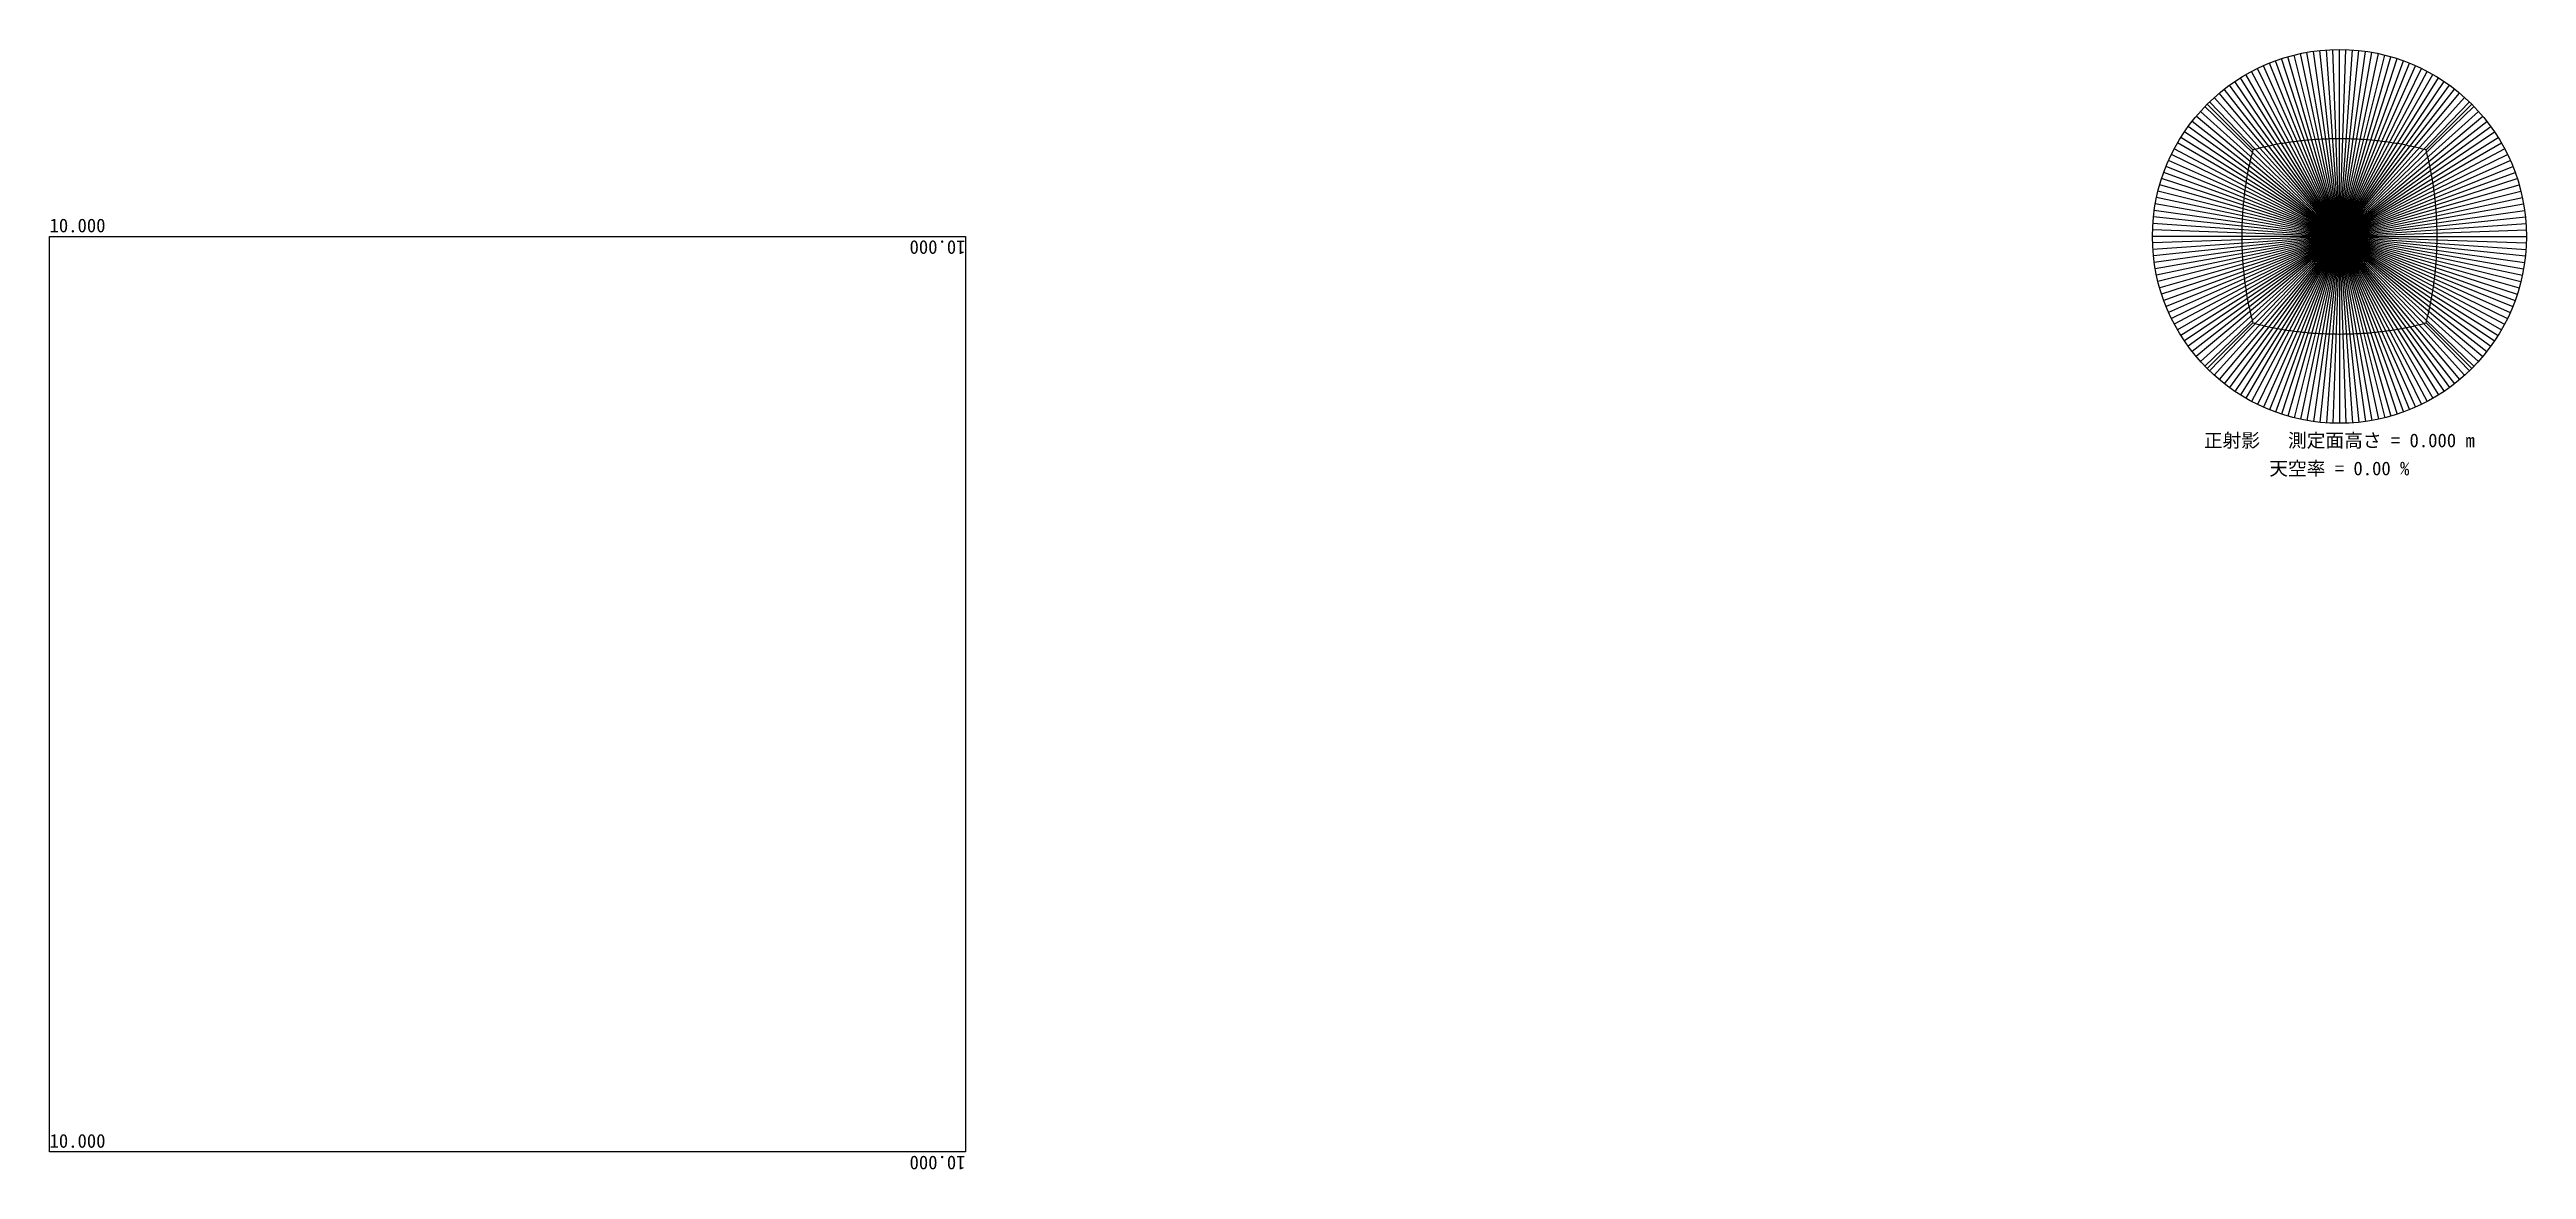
# Model space of a CAD drawing. Units: millimetres at full size, sheet at 1:100. Extents: x -9429 to 23684, y -9848 to 5133.
import ezdxf
from ezdxf.enums import TextEntityAlignment as Align

# ---------------------------------------------------------------- set-up
doc = ezdxf.new("R2010")
doc.units = ezdxf.units.MM
doc.header["$LTSCALE"] = 100
doc.layers.add('0-0', color=4, linetype='Continuous')
doc.styles.add('ＭＳ ゴシック', font='')
doc.styles.get('ＭＳ ゴシック').set_extended_font_data('MS Gothic')

msp = doc.modelspace()

# ---------------------------------------------------------------- linework, layer by layer
at = {"layer": '0-0'}
for q in [(20328.6, 4981.9), (20411.1, 5010.3), (20494.6, 5035.8), (20578.9, 5058.4), (20663.9, 5078), (20749.6, 5094.7), (20835.7, 5108.3), (20922.4, 5119), (21009.3, 5126.6), (21096.4, 5131.1), (21183.7, 5132.7), (21270.9, 5131.1), (21358.1, 5126.6), (21445, 5119), (21531.6, 5108.3), (21617.8, 5094.7), (21703.5, 5078), (21788.5, 5058.4), (21872.8, 5035.8), (21956.2, 5010.3), (22038.7, 4981.9), (19714.2, 4655.2), (19785.7, 4705.2), (19858.9, 4752.8), (19933.7, 4797.7), (20010, 4840), (20087.7, 4879.6), (20166.8, 4916.5), (20247.2, 4950.6), (22120.2, 4950.6), (22200.5, 4916.5), (22279.6, 4879.6), (22357.4, 4840), (22433.7, 4797.7), (22508.5, 4752.8), (22581.7, 4705.2), (22653.1, 4655.2), (19325.8, 4305.5), (19385.3, 4369.3), (19447, 4431), (19510.8, 4490.5), (19576.7, 4547.8), (19644.5, 4602.7), (22722.8, 4602.7), (22790.6, 4547.8), (22856.5, 4490.5), (22920.3, 4431), (22982, 4369.3), (23041.5, 4305.5), (19111.1, 4030.6), (19161.1, 4102.1), (19213.6, 4171.8), (19268.6, 4239.6), (23098.8, 4239.6), (23153.7, 4171.8), (23206.2, 4102.1), (23256.3, 4030.6), (18899.8, 3649.5), (18936.7, 3728.6), (18976.3, 3806.3), (19018.6, 3882.7), (19063.6, 3957.5), (23303.8, 3957.5), (23348.7, 3882.7), (23391, 3806.3), (23430.7, 3728.6), (23467.5, 3649.5), (18780.5, 3321.7), (18806, 3405.2), (18834.4, 3487.7), (18865.7, 3569.2), (23501.6, 3569.2), (23532.9, 3487.7), (23561.3, 3405.2), (23586.8, 3321.7), (18708, 2980.6), (18721.7, 3066.8), (18738.3, 3152.4), (18757.9, 3237.5), (23609.4, 3237.5), (23629, 3152.4), (23645.7, 3066.8), (23659.3, 2980.6), (18685.2, 2719.9), (18689.8, 2807), (18697.4, 2894), (23670, 2894), (23677.6, 2807), (23682.2, 2719.9), (18683.7, 2632.7), (18685.2, 2545.4), (18689.8, 2458.3), (18697.4, 2371.3), (18708, 2284.7), (18721.7, 2198.5), (18738.3, 2112.9), (18757.9, 2027.8), (18780.5, 1943.6), (18806, 1860.1), (18834.4, 1777.6), (18865.7, 1696.1), (18899.8, 1615.8), (18936.7, 1536.7), (18976.3, 1459), (19018.6, 1382.7), (19063.6, 1307.9), (19111.1, 1234.7), (19161.1, 1163.2), (19213.6, 1093.5), (19268.6, 1025.7), (19325.8, 959.8), (19385.3, 896), (19447, 834.3), (19510.8, 774.8), (19576.7, 717.5), (19644.5, 662.6), (19714.2, 610.1), (19785.7, 560.1), (19858.9, 512.5), (19933.7, 467.6), (20010, 425.3), (20087.7, 385.7), (20166.8, 348.8), (20247.2, 314.7), (20328.6, 283.4), (20411.1, 255), (20494.6, 229.5), (20578.9, 206.9), (20663.9, 187.3), (20749.6, 170.6), (20835.7, 157), (20922.4, 146.3), (21009.3, 138.7), (21096.4, 134.2), (23683.7, 2632.7), (21183.7, 132.7), (21270.9, 134.2), (21358.1, 138.7), (21445, 146.3), (21531.6, 157), (21617.8, 170.6), (21703.5, 187.3), (21788.5, 206.9), (21872.8, 229.5), (21956.2, 255), (22038.7, 283.4), (22120.2, 314.7), (22200.5, 348.8), (22279.6, 385.7), (22357.4, 425.3), (22433.7, 467.6), (22508.5, 512.5), (22581.7, 560.1), (22653.1, 610.1), (22722.8, 662.6), (22790.6, 717.5), (22856.5, 774.8), (22920.3, 834.3), (22982, 896), (23041.5, 959.8), (23098.8, 1025.7), (23153.7, 1093.5), (23206.2, 1163.2), (23256.3, 1234.7), (23303.8, 1307.9), (23348.7, 1382.7), (23391, 1459), (23430.7, 1536.7), (23467.5, 1615.8), (23501.6, 1696.1), (23532.9, 1777.6), (23561.3, 1860.1), (23586.8, 1943.6), (23609.4, 2027.8), (23629, 2112.9), (23645.7, 2198.5), (23659.3, 2284.7), (23670, 2371.3), (23677.6, 2458.3), (23682.2, 2545.4)]:
    msp.add_line((21183.7, 2632.7), q, dxfattribs=at)
at = {"layer": '0-0', "color": 7}
for p, q in [((19415.9, 4400.4), (20026.5, 3789.8)), ((22951.4, 4400.4), (22340.8, 3789.8)), ((19415.9, 864.9), (20026.5, 1475.5)), ((22951.4, 864.9), (22340.8, 1475.5))]:
    msp.add_line(p, q, dxfattribs=at)
for points in [[(20026.5, 3789.8), (20021.1, 3769.7), (20015.7, 3749.3), (20010.4, 3728.6), (20005.1, 3707.6), (19999.9, 3686.3), (19994.7, 3664.8), (19989.6, 3643), (19984.6, 3620.9), (19979.6, 3598.5), (19974.8, 3575.9), (19970, 3552.9), (19965.2, 3529.8), (19960.6, 3506.3), (19956, 3482.6), (19951.6, 3458.6), (19947.2, 3434.3), (19943, 3409.8), (19938.8, 3385), (19934.8, 3360), (19930.8, 3334.8), (19927, 3309.3), (19923.3, 3283.6), (19919.7, 3257.7), (19916.3, 3231.5), (19913, 3205.2), (19909.8, 3178.6), (19906.7, 3151.8), (19903.8, 3124.9), (19901.1, 3097.8), (19898.5, 3070.5), (19896, 3043), (19893.7, 3015.4), (19891.5, 2987.6), (19889.5, 2959.7), (19887.7, 2931.7), (19886, 2903.6), (19884.5, 2875.4), (19883.1, 2847), (19881.9, 2818.6)], [(20310, 3855.7), (20286.6, 3851.1), (20263.4, 3846.4), (20240.5, 3841.6), (20217.8, 3836.7), (20195.4, 3831.7), (20173.3, 3826.7), (20151.5, 3821.6), (20130, 3816.4), (20108.7, 3811.2), (20087.8, 3805.9), (20067.1, 3800.6), (20046.7, 3795.2), (20026.5, 3789.8)], [(21369.6, 3934.4), (21341.2, 3935.4), (21312.6, 3936.3), (21284, 3937), (21255.4, 3937.5), (21226.7, 3937.8), (21198, 3938), (21169.3, 3938), (21140.6, 3937.8), (21112, 3937.5), (21083.3, 3937), (21054.7, 3936.3), (21026.2, 3935.4), (20997.7, 3934.4), (20969.3, 3933.2), (20941, 3931.9), (20912.7, 3930.3), (20884.6, 3928.7), (20856.6, 3926.8), (20828.7, 3924.8), (20800.9, 3922.6), (20773.3, 3920.3), (20745.9, 3917.9), (20718.6, 3915.2), (20691.4, 3912.5), (20664.5, 3909.6), (20637.7, 3906.5), (20611.2, 3903.3), (20584.8, 3900), (20558.7, 3896.6), (20532.7, 3893), (20507, 3889.3), (20481.5, 3885.5), (20456.3, 3881.6), (20431.3, 3877.5), (20406.5, 3873.4), (20382, 3869.1), (20357.8, 3864.7), (20333.8, 3860.3), (20310, 3855.7)], [(22340.8, 3789.8), (22320.7, 3795.2), (22300.3, 3800.6), (22279.6, 3805.9), (22258.6, 3811.2), (22237.4, 3816.4), (22215.8, 3821.6), (22194, 3826.7), (22171.9, 3831.7), (22149.5, 3836.7), (22126.9, 3841.6), (22104, 3846.4), (22080.8, 3851.1), (22057.3, 3855.7), (22033.6, 3860.3), (22009.6, 3864.7), (21985.3, 3869.1), (21960.8, 3873.4), (21936.1, 3877.5), (21911.1, 3881.6), (21885.8, 3885.5), (21860.3, 3889.3), (21834.6, 3893), (21808.7, 3896.6), (21782.5, 3900), (21756.2, 3903.3), (21729.6, 3906.5), (21702.9, 3909.6), (21675.9, 3912.5), (21648.8, 3915.2), (21621.5, 3917.9), (21594, 3920.3), (21566.4, 3922.6), (21538.7, 3924.8), (21510.8, 3926.8), (21482.8, 3928.7), (21454.6, 3930.3), (21426.4, 3931.9), (21398.1, 3933.2), (21369.6, 3934.4)], [(22406.8, 3506.3), (22402.1, 3529.8), (22397.4, 3552.9), (22392.6, 3575.9), (22387.7, 3598.5), (22382.7, 3620.9), (22377.7, 3643), (22372.6, 3664.8), (22367.4, 3686.3), (22362.2, 3707.6), (22356.9, 3728.6), (22351.6, 3749.3), (22346.2, 3769.7), (22340.8, 3789.8)], [(22485.4, 2446.7), (22486.5, 2475.2), (22487.3, 2503.7), (22488, 2532.3), (22488.5, 2561), (22488.9, 2589.6), (22489, 2618.3), (22489, 2647), (22488.9, 2675.7), (22488.5, 2704.3), (22488, 2733), (22487.3, 2761.6), (22486.5, 2790.1), (22485.4, 2818.6), (22484.2, 2847), (22482.9, 2875.4), (22481.4, 2903.6), (22479.7, 2931.7), (22477.8, 2959.7), (22475.8, 2987.6), (22473.7, 3015.4), (22471.4, 3043), (22468.9, 3070.5), (22466.3, 3097.8), (22463.5, 3124.9), (22460.6, 3151.8), (22457.6, 3178.6), (22454.4, 3205.2), (22451.1, 3231.5), (22447.6, 3257.7), (22444, 3283.6), (22440.3, 3309.3), (22436.5, 3334.8), (22432.6, 3360), (22428.5, 3385), (22424.4, 3409.8), (22420.1, 3434.3), (22415.8, 3458.6), (22411.3, 3482.6), (22406.8, 3506.3)], [(19881.9, 2818.6), (19880.9, 2790.1), (19880, 2761.6), (19879.3, 2733), (19878.8, 2704.3), (19878.5, 2675.7), (19878.3, 2647), (19878.3, 2618.3), (19878.5, 2589.6), (19878.8, 2561), (19879.3, 2532.3), (19880, 2503.7), (19880.9, 2475.2), (19881.9, 2446.7), (19883.1, 2418.3), (19884.5, 2389.9), (19886, 2361.7), (19887.7, 2333.6), (19889.5, 2305.6), (19891.5, 2277.7), (19893.7, 2249.9), (19896, 2222.3), (19898.5, 2194.8), (19901.1, 2167.5), (19903.8, 2140.4), (19906.7, 2113.5), (19909.8, 2086.7), (19913, 2060.1), (19916.3, 2033.8), (19919.7, 2007.6), (19923.3, 1981.7), (19927, 1956), (19930.8, 1930.5), (19934.8, 1905.3), (19938.8, 1880.3), (19943, 1855.5), (19947.2, 1831), (19951.6, 1806.7), (19956, 1782.8), (19960.6, 1759)], [(22340.8, 1475.5), (22346.2, 1495.6), (22351.6, 1516), (22356.9, 1536.7), (22362.2, 1557.7), (22367.4, 1579), (22372.6, 1600.5), (22377.7, 1622.3), (22382.7, 1644.4), (22387.7, 1666.8), (22392.6, 1689.4), (22397.4, 1712.4), (22402.1, 1735.6), (22406.8, 1759), (22411.3, 1782.8), (22415.8, 1806.7), (22420.1, 1831), (22424.4, 1855.5), (22428.5, 1880.3), (22432.6, 1905.3), (22436.5, 1930.5), (22440.3, 1956), (22444, 1981.7), (22447.6, 2007.6), (22451.1, 2033.8), (22454.4, 2060.1), (22457.6, 2086.7), (22460.6, 2113.5), (22463.5, 2140.4), (22466.3, 2167.5), (22468.9, 2194.8), (22471.4, 2222.3), (22473.7, 2249.9), (22475.8, 2277.7), (22477.8, 2305.6), (22479.7, 2333.6), (22481.4, 2361.7), (22482.9, 2389.9), (22484.2, 2418.3), (22485.4, 2446.7)], [(19960.6, 1759), (19965.2, 1735.6), (19970, 1712.4), (19974.8, 1689.4), (19979.6, 1666.8), (19984.6, 1644.4), (19989.6, 1622.3), (19994.7, 1600.5), (19999.9, 1579), (20005.1, 1557.7), (20010.4, 1536.7), (20015.7, 1516), (20021.1, 1495.6), (20026.5, 1475.5)], [(20026.5, 1475.5), (20046.7, 1470.1), (20067.1, 1464.7), (20087.8, 1459.4), (20108.7, 1454.1), (20130, 1448.9), (20151.5, 1443.7), (20173.3, 1438.6), (20195.4, 1433.6), (20217.8, 1428.6), (20240.5, 1423.7), (20263.4, 1418.9), (20286.6, 1414.2), (20310, 1409.6), (20333.8, 1405), (20357.8, 1400.6), (20382, 1396.2), (20406.5, 1391.9), (20431.3, 1387.8), (20456.3, 1383.7), (20481.5, 1379.8), (20507, 1376), (20532.7, 1372.3), (20558.7, 1368.7), (20584.8, 1365.3), (20611.2, 1362), (20637.7, 1358.8), (20664.5, 1355.7), (20691.4, 1352.8), (20718.6, 1350.1), (20745.9, 1347.4), (20773.3, 1345), (20800.9, 1342.7), (20828.7, 1340.5), (20856.6, 1338.5), (20884.6, 1336.6), (20912.7, 1335), (20941, 1333.4), (20969.3, 1332.1), (20997.7, 1330.9)], [(20997.7, 1330.9), (21026.2, 1329.9), (21054.7, 1329), (21083.3, 1328.3), (21112, 1327.8), (21140.6, 1327.5), (21169.3, 1327.3), (21198, 1327.3), (21226.7, 1327.5), (21255.4, 1327.8), (21284, 1328.3), (21312.6, 1329), (21341.2, 1329.9), (21369.6, 1330.9), (21398.1, 1332.1), (21426.4, 1333.4), (21454.6, 1335), (21482.8, 1336.6), (21510.8, 1338.5), (21538.7, 1340.5), (21566.4, 1342.7), (21594, 1345), (21621.5, 1347.4), (21648.8, 1350.1), (21675.9, 1352.8), (21702.9, 1355.7), (21729.6, 1358.8), (21756.2, 1362), (21782.5, 1365.3), (21808.7, 1368.7), (21834.6, 1372.3), (21860.3, 1376), (21885.8, 1379.8), (21911.1, 1383.7), (21936.1, 1387.8), (21960.8, 1391.9), (21985.3, 1396.2), (22009.6, 1400.6), (22033.6, 1405), (22057.3, 1409.6)], [(22057.3, 1409.6), (22080.8, 1414.2), (22104, 1418.9), (22126.9, 1423.7), (22149.5, 1428.6), (22171.9, 1433.6), (22194, 1438.6), (22215.8, 1443.7), (22237.4, 1448.9), (22258.6, 1454.1), (22279.6, 1459.4), (22300.3, 1464.7), (22320.7, 1470.1), (22340.8, 1475.5)]]:
    msp.add_lwpolyline(points, dxfattribs=at)
msp.add_lwpolyline([(-9428.6, 2632.7), (2816.3, 2632.7), (2816.3, -9612.2), (-9428.6, -9612.2)], close=True, dxfattribs=at)
msp.add_circle((21183.7, 2632.7), 2500, dxfattribs=at)

# ---------------------------------------------------------------- texts
at = {"layer": '0-0', "color": 2, "style": 'ＭＳ ゴシック'}
for p in [(-9428.6, 2632.7), (-9428.6, -9612.2)]:
    msp.add_text('10.000', height=183.3, dxfattribs=at).set_placement(p, align=Align.BOTTOM_LEFT)
for p in [(2816.3, 2632.7), (2816.3, -9612.2)]:
    msp.add_text('10.000', height=183.3, rotation=180, dxfattribs=at).set_placement(p, align=Align.BOTTOM_LEFT)
at = {"layer": '0-0', "style": 'ＭＳ ゴシック'}
for s, p in [('正射影 \u3000測定面高さ = 0.000 m', (19371.2, -242.3)), ('天空率 = 0.00 %', (20246.2, -617.3))]:
    msp.add_text(s, height=183.3, dxfattribs=at).set_placement(p, align=Align.BOTTOM_LEFT)

doc.saveas('drawing.dxf')
